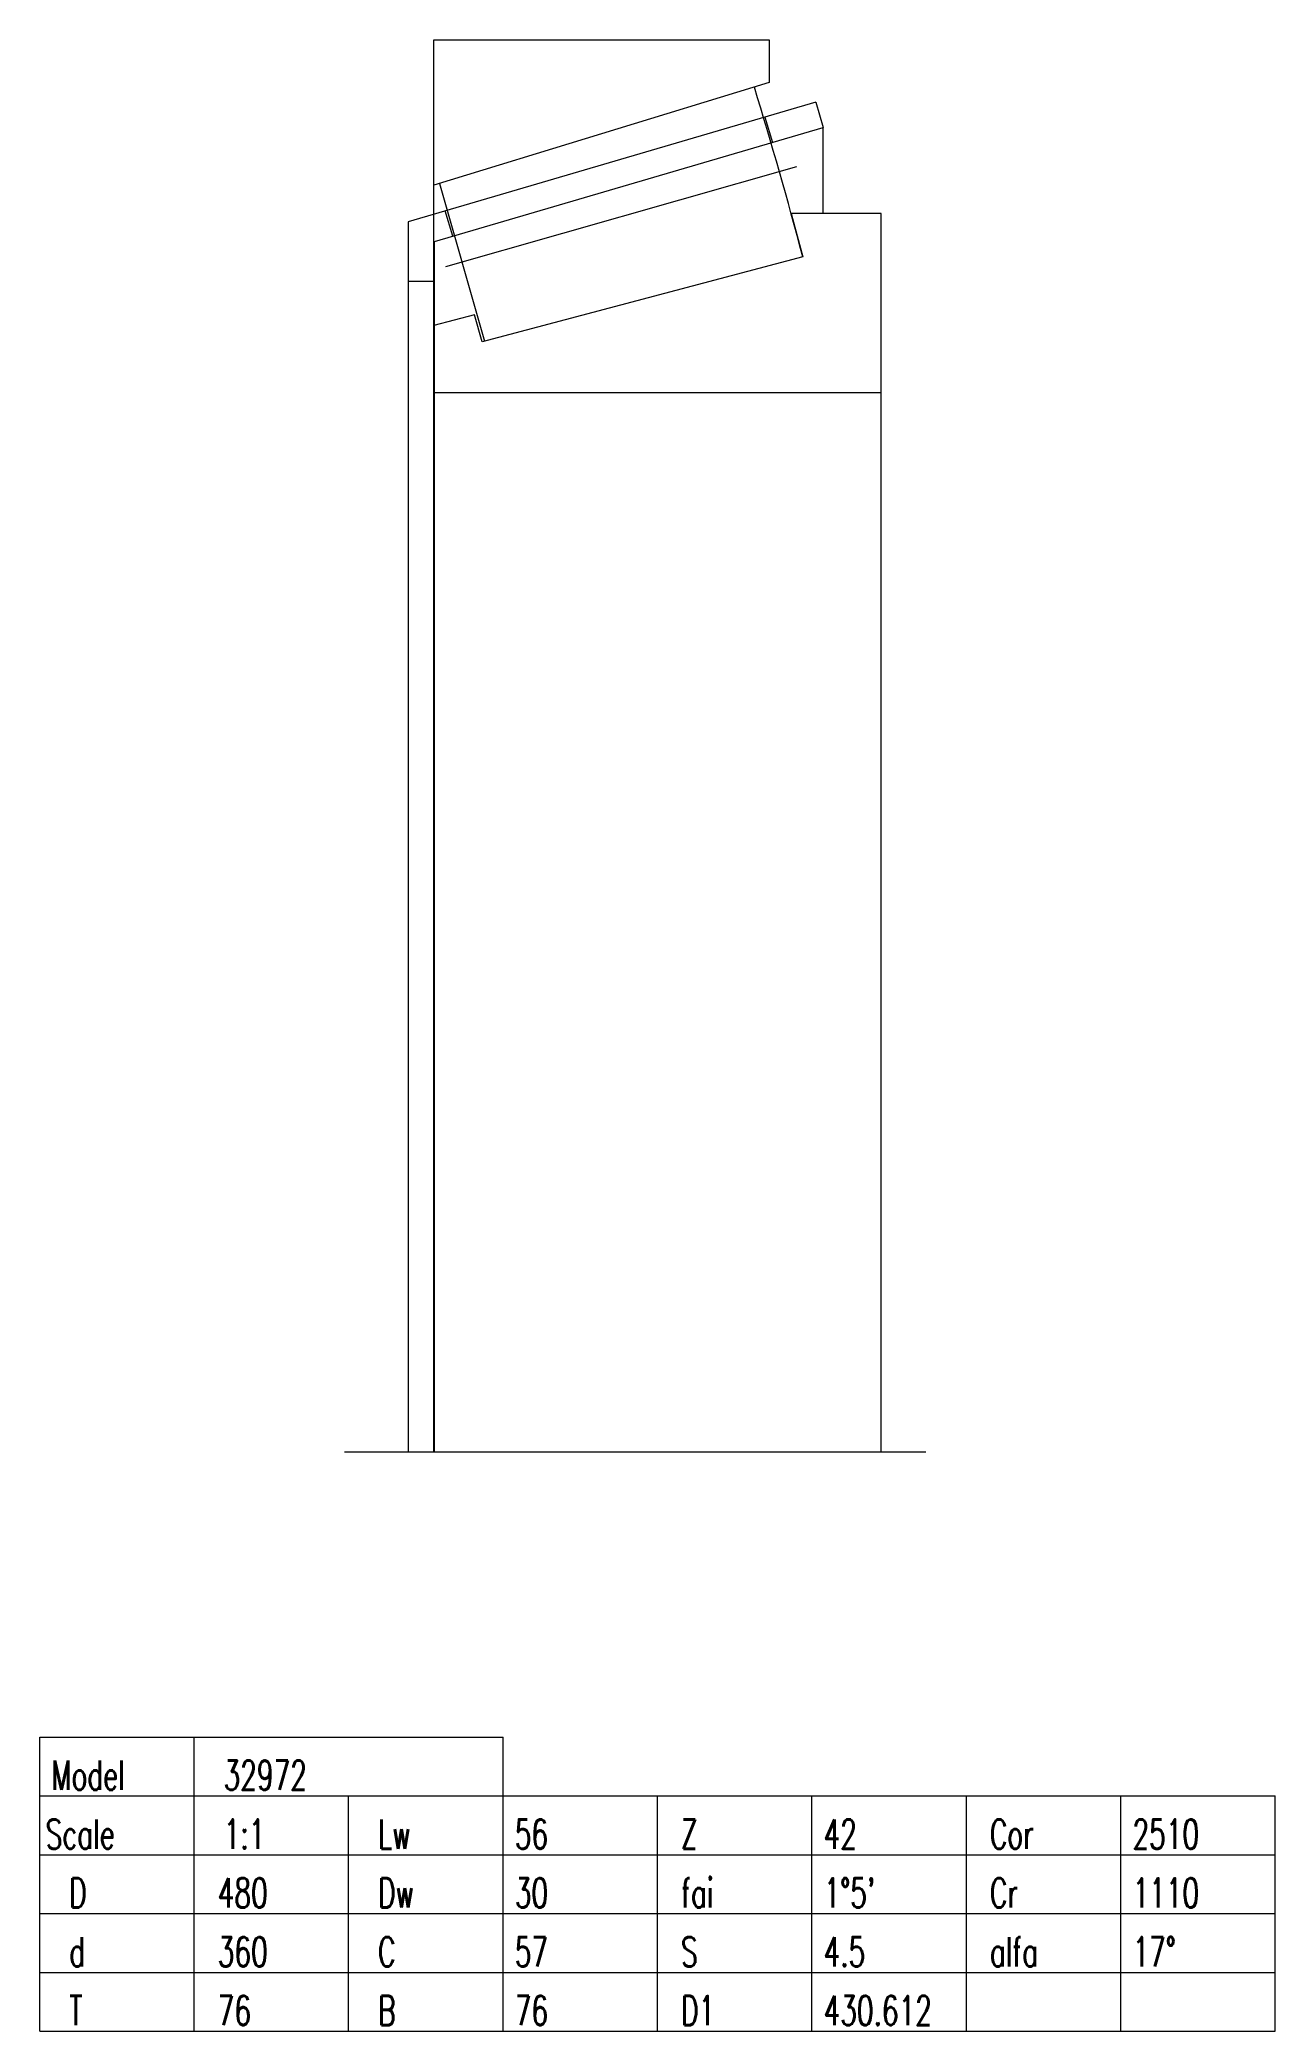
# Model space of a CAD drawing. Extents: x -105 to 105, y -98 to 240.
import ezdxf

# ---------------------------------------------------------------- set-up
doc = ezdxf.new("R2010")
doc.units = 0
doc.header["$MEASUREMENT"] = 0
doc.layers.get('0').update_dxf_attribs({"linetype": 'CONTINUOUS', "lineweight": 20})
doc.styles.add('HZ', font='txt.shx', dxfattribs={"width": 0.66, "bigfont": 'HZTXT.shx'})

msp = doc.modelspace()

# ---------------------------------------------------------------- linework, layer by layer
for p, q in [((-38, 0), (-38, 240)), ((-38, 240), (19, 240)), ((19, 240), (19, 232.73)), ((19, 232.73), (-38, 215.31)), ((26.91, 229.4), (-42.38, 209.05)), ((18.27, 226.86), (19.54, 222.55)), ((26.91, 229.4), (28.18, 225.08)), ((-37.88, 205.7), (28.18, 225.08)), ((28.18, 210.5), (28.18, 225.08)), ((23.61, 218.4), (-36.02, 201.39)), ((-37.08, 215.59), (-29.43, 188.77)), ((-34.81, 206.6), (-36.08, 210.92)), ((38, 210.5), (22.7, 210.5)), ((22.7, 210.5), (24.71, 203.11)), ((38, 0), (38, 210.5)), ((-42.38, 209.05), (-42.38, 0)), ((-37.88, 0), (-37.88, 205.7)), ((24.71, 203.11), (-29.8, 188.67)), ((-42.38, 198.95), (-37.88, 198.95)), ((-31.11, 193.25), (-38, 191.42)), ((-29.8, 188.67), (-31.11, 193.25)), ((-38, 191.42), (-38, 0)), ((38, 180), (-38, 180)), ((-53.2, 0), (45.6, 0)), ((-105, -48.5), (-26.25, -48.5)), ((-105, -98.5), (-105, -48.5)), ((-78.75, -98.5), (-78.75, -48.5)), ((-26.25, -98.5), (-26.25, -48.5)), ((-105, -58.5), (105, -58.5)), ((-78.75, -98.5), (-78.75, -58.5)), ((-52.5, -98.5), (-52.5, -58.5)), ((-26.25, -98.5), (-26.25, -58.5)), ((0, -98.5), (0, -58.5)), ((26.25, -98.5), (26.25, -58.5)), ((52.5, -98.5), (52.5, -58.5)), ((78.75, -98.5), (78.75, -58.5)), ((105, -98.5), (105, -58.5)), ((-105, -68.5), (105, -68.5)), ((-105, -78.5), (105, -78.5)), ((-105, -88.5), (105, -88.5)), ((-105, -98.5), (105, -98.5))]:
    msp.add_line(p, q)
msp.add_arc((-742.23, 0), 793.37, 14.83333, 17)

# ---------------------------------------------------------------- texts
at = {"style": 'HZ', "width": 0.66}
for s, p in [('Model', (-103, -57.5)), ('32972', (-73.75, -57.5)), ('Scale', (-104, -67.5)), ('1:1', (-73.75, -67.5)), ('Lw', (-47.5, -67.5)), ('56', (-24.25, -67.5)), ('Z', (4, -67.5)), ('42', (28.25, -67.5)), ('Cor', (56.5, -67.5)), ('2510', (80.75, -67.5)), ('D', (-100, -77.5)), ('480', (-74.75, -77.5)), ('Dw', (-47.5, -77.5)), ('30', (-24.25, -77.5)), ('fai', (4, -77.5)), ("1°5'", (28.25, -77.5)), ('Cr', (56.5, -77.5)), ('1110', (80.75, -77.5)), ('d', (-100, -87.5)), ('360', (-74.75, -87.5)), ('C', (-47.5, -87.5)), ('57', (-24.25, -87.5)), ('S', (4, -87.5)), ('4.5', (28.25, -87.5)), ('alfa', (56.5, -87.5)), ('17°', (80.75, -87.5)), ('T', (-100, -97.5)), ('76', (-74.75, -97.5)), ('B', (-47.5, -97.5)), ('76', (-24.25, -97.5)), ('D1', (4, -97.5)), ('430.612', (28.25, -97.5))]:
    msp.add_text(s, height=5, dxfattribs=at).set_placement(p)

doc.saveas('drawing.dxf')
